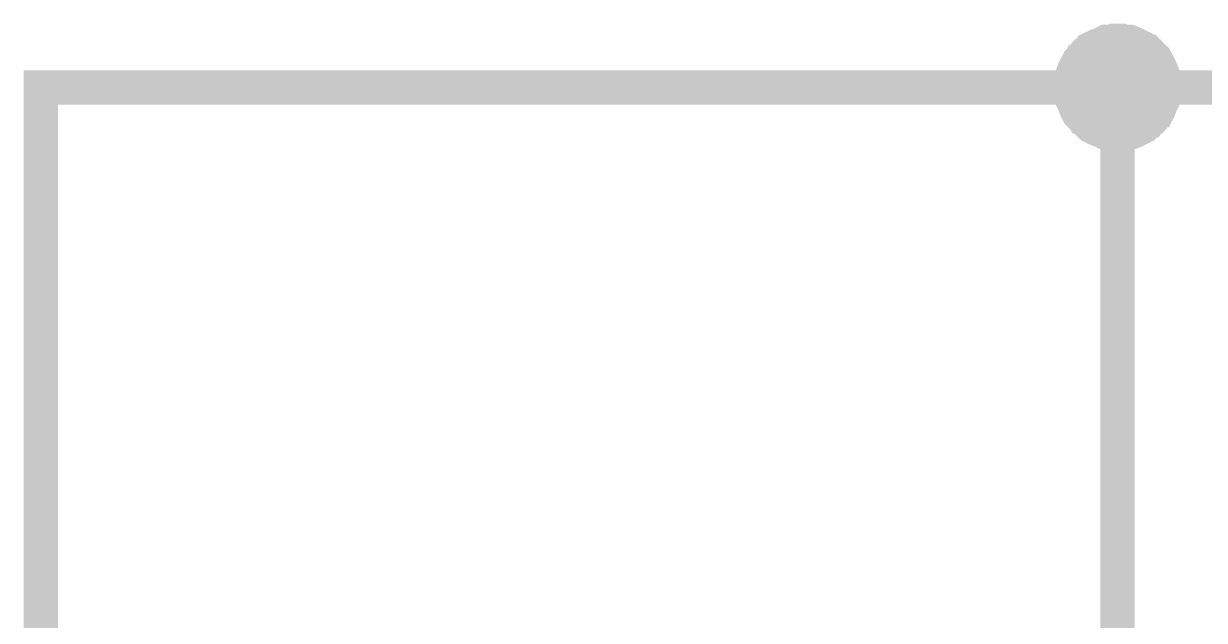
# Model space of a CAD drawing. Header units: millimetres. Extents: x 0 to 594, y 0 to 420.
# Drawn here: x 274.64 to 284.94, y 311.14 to 316.35 of the extents above; entities that cross this region are included whole.
import ezdxf

# ---------------------------------------------------------------- set-up
doc = ezdxf.new("R2010")
doc.units = ezdxf.units.MM
doc.layers.add('Sheet', color=255, linetype='Continuous')

msp = doc.modelspace()

# ---------------------------------------------------------------- linework, layer by layer
at = {"layer": 'Sheet', "color": 0}
for points, const_width in [([(283.676, 315.794), (283.676, 315.826), (283.676, 315.847), (283.687, 315.868), (283.687, 315.9), (283.697, 315.921), (283.697, 315.942), (283.708, 315.974), (283.718, 315.995), (283.729, 316.016), (283.74, 316.037), (283.75, 316.058), (283.761, 316.08), (283.782, 316.101), (283.792, 316.122), (283.814, 316.132), (283.824, 316.154), (283.845, 316.175), (283.867, 316.185), (283.877, 316.207), (283.898, 316.217), (283.919, 316.228), (283.941, 316.238), (283.962, 316.249), (283.994, 316.259), (284.015, 316.27), (284.036, 316.281), (284.057, 316.291), (284.078, 316.291), (284.11, 316.291), (284.131, 316.302), (284.163, 316.302), (284.184, 316.302)], 0.0991), ([(283.676, 315.794), (283.676, 315.826), (283.676, 315.847), (283.687, 315.868), (283.687, 315.9), (283.697, 315.921), (283.697, 315.942), (283.708, 315.974), (283.718, 315.995), (283.729, 316.016), (283.74, 316.037), (283.75, 316.058), (283.761, 316.08), (283.782, 316.101), (283.792, 316.122), (283.814, 316.132), (283.824, 316.154), (283.845, 316.175), (283.867, 316.185), (283.877, 316.207), (283.898, 316.217), (283.919, 316.228), (283.941, 316.238), (283.962, 316.249), (283.994, 316.259), (284.015, 316.27), (284.036, 316.281), (284.057, 316.291), (284.078, 316.291), (284.11, 316.291), (284.131, 316.302), (284.163, 316.302), (284.184, 316.302)], 0.0991), ([(283.676, 315.794), (283.676, 315.826), (283.676, 315.847), (283.687, 315.868), (283.687, 315.9), (283.697, 315.921), (283.697, 315.942), (283.708, 315.974), (283.718, 315.995), (283.729, 316.016), (283.74, 316.037), (283.75, 316.058), (283.761, 316.08), (283.782, 316.101), (283.792, 316.122), (283.814, 316.132), (283.824, 316.154), (283.845, 316.175), (283.867, 316.185), (283.877, 316.207), (283.898, 316.217), (283.919, 316.228), (283.941, 316.238), (283.962, 316.249), (283.994, 316.259), (284.015, 316.27), (284.036, 316.281), (284.057, 316.291), (284.078, 316.291), (284.11, 316.291), (284.131, 316.302), (284.163, 316.302), (284.184, 316.302)], 0.0991), ([(283.676, 315.794), (283.676, 315.826), (283.676, 315.847), (283.687, 315.868), (283.687, 315.9), (283.697, 315.921), (283.697, 315.942), (283.708, 315.974), (283.718, 315.995), (283.729, 316.016), (283.74, 316.037), (283.75, 316.058), (283.761, 316.08), (283.782, 316.101), (283.792, 316.122), (283.814, 316.132), (283.824, 316.154), (283.845, 316.175), (283.867, 316.185), (283.877, 316.207), (283.898, 316.217), (283.919, 316.228), (283.941, 316.238), (283.962, 316.249), (283.994, 316.259), (284.015, 316.27), (284.036, 316.281), (284.057, 316.291), (284.078, 316.291), (284.11, 316.291), (284.131, 316.302), (284.163, 316.302), (284.184, 316.302)], 0.0991), ([(283.676, 315.794), (283.676, 315.826), (283.676, 315.847), (283.687, 315.868), (283.687, 315.9), (283.697, 315.921), (283.697, 315.942), (283.708, 315.974), (283.718, 315.995), (283.729, 316.016), (283.74, 316.037), (283.75, 316.058), (283.761, 316.08), (283.782, 316.101), (283.792, 316.122), (283.814, 316.132), (283.824, 316.154), (283.845, 316.175), (283.867, 316.185), (283.877, 316.207), (283.898, 316.217), (283.919, 316.228), (283.941, 316.238), (283.962, 316.249), (283.994, 316.259), (284.015, 316.27), (284.036, 316.281), (284.057, 316.291), (284.078, 316.291), (284.11, 316.291), (284.131, 316.302), (284.163, 316.302), (284.184, 316.302)], 0.0991), ([(283.676, 315.794), (283.676, 315.826), (283.676, 315.847), (283.687, 315.868), (283.687, 315.9), (283.697, 315.921), (283.697, 315.942), (283.708, 315.974), (283.718, 315.995), (283.729, 316.016), (283.74, 316.037), (283.75, 316.058), (283.761, 316.08), (283.782, 316.101), (283.792, 316.122), (283.814, 316.132), (283.824, 316.154), (283.845, 316.175), (283.867, 316.185), (283.877, 316.207), (283.898, 316.217), (283.919, 316.228), (283.941, 316.238), (283.962, 316.249), (283.994, 316.259), (284.015, 316.27), (284.036, 316.281), (284.057, 316.291), (284.078, 316.291), (284.11, 316.291), (284.131, 316.302), (284.163, 316.302), (284.184, 316.302)], 0.0991), ([(283.676, 315.794), (283.676, 315.826), (283.676, 315.847), (283.687, 315.868), (283.687, 315.9), (283.697, 315.921), (283.697, 315.942), (283.708, 315.974), (283.718, 315.995), (283.729, 316.016), (283.74, 316.037), (283.75, 316.058), (283.761, 316.08), (283.782, 316.101), (283.792, 316.122), (283.814, 316.132), (283.824, 316.154), (283.845, 316.175), (283.867, 316.185), (283.877, 316.207), (283.898, 316.217), (283.919, 316.228), (283.941, 316.238), (283.962, 316.249), (283.994, 316.259), (284.015, 316.27), (284.036, 316.281), (284.057, 316.291), (284.078, 316.291), (284.11, 316.291), (284.131, 316.302), (284.163, 316.302), (284.184, 316.302)], 0.0991), ([(283.676, 315.794), (283.676, 315.826), (283.676, 315.847), (283.687, 315.868), (283.687, 315.9), (283.697, 315.921), (283.697, 315.942), (283.708, 315.974), (283.718, 315.995), (283.729, 316.016), (283.74, 316.037), (283.75, 316.058), (283.761, 316.08), (283.782, 316.101), (283.792, 316.122), (283.814, 316.132), (283.824, 316.154), (283.845, 316.175), (283.867, 316.185), (283.877, 316.207), (283.898, 316.217), (283.919, 316.228), (283.941, 316.238), (283.962, 316.249), (283.994, 316.259), (284.015, 316.27), (284.036, 316.281), (284.057, 316.291), (284.078, 316.291), (284.11, 316.291), (284.131, 316.302), (284.163, 316.302), (284.184, 316.302)], 0.0991), ([(284.184, 316.302), (284.184, 316.302)], 0.0991), ([(284.184, 316.302), (284.216, 316.302), (284.237, 316.302), (284.258, 316.291), (284.29, 316.291), (284.311, 316.291), (284.332, 316.281), (284.364, 316.27), (284.385, 316.259), (284.406, 316.249), (284.427, 316.238), (284.449, 316.228), (284.47, 316.217), (284.491, 316.207), (284.512, 316.185), (284.523, 316.175), (284.544, 316.154), (284.565, 316.132), (284.576, 316.122), (284.597, 316.101), (284.607, 316.08), (284.618, 316.058), (284.629, 316.037), (284.639, 316.016), (284.65, 315.995), (284.66, 315.974), (284.671, 315.942), (284.681, 315.921), (284.681, 315.9), (284.681, 315.868), (284.692, 315.847), (284.692, 315.826), (284.692, 315.794)], 0.0991), ([(284.184, 316.302), (284.184, 316.302)], 0.0991), ([(284.184, 316.302), (284.216, 316.302), (284.237, 316.302), (284.258, 316.291), (284.29, 316.291), (284.311, 316.291), (284.332, 316.281), (284.364, 316.27), (284.385, 316.259), (284.406, 316.249), (284.427, 316.238), (284.449, 316.228), (284.47, 316.217), (284.491, 316.207), (284.512, 316.185), (284.523, 316.175), (284.544, 316.154), (284.565, 316.132), (284.576, 316.122), (284.597, 316.101), (284.607, 316.08), (284.618, 316.058), (284.629, 316.037), (284.639, 316.016), (284.65, 315.995), (284.66, 315.974), (284.671, 315.942), (284.681, 315.921), (284.681, 315.9), (284.681, 315.868), (284.692, 315.847), (284.692, 315.826), (284.692, 315.794)], 0.0991), ([(284.184, 316.302), (284.184, 316.302)], 0.0991), ([(284.184, 316.302), (284.216, 316.302), (284.237, 316.302), (284.258, 316.291), (284.29, 316.291), (284.311, 316.291), (284.332, 316.281), (284.364, 316.27), (284.385, 316.259), (284.406, 316.249), (284.427, 316.238), (284.449, 316.228), (284.47, 316.217), (284.491, 316.207), (284.512, 316.185), (284.523, 316.175), (284.544, 316.154), (284.565, 316.132), (284.576, 316.122), (284.597, 316.101), (284.607, 316.08), (284.618, 316.058), (284.629, 316.037), (284.639, 316.016), (284.65, 315.995), (284.66, 315.974), (284.671, 315.942), (284.681, 315.921), (284.681, 315.9), (284.681, 315.868), (284.692, 315.847), (284.692, 315.826), (284.692, 315.794)], 0.0991), ([(284.184, 316.302), (284.184, 316.302)], 0.0991), ([(284.184, 316.302), (284.216, 316.302), (284.237, 316.302), (284.258, 316.291), (284.29, 316.291), (284.311, 316.291), (284.332, 316.281), (284.364, 316.27), (284.385, 316.259), (284.406, 316.249), (284.427, 316.238), (284.449, 316.228), (284.47, 316.217), (284.491, 316.207), (284.512, 316.185), (284.523, 316.175), (284.544, 316.154), (284.565, 316.132), (284.576, 316.122), (284.597, 316.101), (284.607, 316.08), (284.618, 316.058), (284.629, 316.037), (284.639, 316.016), (284.65, 315.995), (284.66, 315.974), (284.671, 315.942), (284.681, 315.921), (284.681, 315.9), (284.681, 315.868), (284.692, 315.847), (284.692, 315.826), (284.692, 315.794)], 0.0991), ([(284.184, 316.302), (284.184, 316.302)], 0.0991), ([(284.184, 316.302), (284.216, 316.302), (284.237, 316.302), (284.258, 316.291), (284.29, 316.291), (284.311, 316.291), (284.332, 316.281), (284.364, 316.27), (284.385, 316.259), (284.406, 316.249), (284.427, 316.238), (284.449, 316.228), (284.47, 316.217), (284.491, 316.207), (284.512, 316.185), (284.523, 316.175), (284.544, 316.154), (284.565, 316.132), (284.576, 316.122), (284.597, 316.101), (284.607, 316.08), (284.618, 316.058), (284.629, 316.037), (284.639, 316.016), (284.65, 315.995), (284.66, 315.974), (284.671, 315.942), (284.681, 315.921), (284.681, 315.9), (284.681, 315.868), (284.692, 315.847), (284.692, 315.826), (284.692, 315.794)], 0.0991), ([(284.184, 316.302), (284.184, 316.302)], 0.0991), ([(284.184, 316.302), (284.216, 316.302), (284.237, 316.302), (284.258, 316.291), (284.29, 316.291), (284.311, 316.291), (284.332, 316.281), (284.364, 316.27), (284.385, 316.259), (284.406, 316.249), (284.427, 316.238), (284.449, 316.228), (284.47, 316.217), (284.491, 316.207), (284.512, 316.185), (284.523, 316.175), (284.544, 316.154), (284.565, 316.132), (284.576, 316.122), (284.597, 316.101), (284.607, 316.08), (284.618, 316.058), (284.629, 316.037), (284.639, 316.016), (284.65, 315.995), (284.66, 315.974), (284.671, 315.942), (284.681, 315.921), (284.681, 315.9), (284.681, 315.868), (284.692, 315.847), (284.692, 315.826), (284.692, 315.794)], 0.0991), ([(284.184, 316.302), (284.184, 316.302)], 0.0991), ([(284.184, 316.302), (284.216, 316.302), (284.237, 316.302), (284.258, 316.291), (284.29, 316.291), (284.311, 316.291), (284.332, 316.281), (284.364, 316.27), (284.385, 316.259), (284.406, 316.249), (284.427, 316.238), (284.449, 316.228), (284.47, 316.217), (284.491, 316.207), (284.512, 316.185), (284.523, 316.175), (284.544, 316.154), (284.565, 316.132), (284.576, 316.122), (284.597, 316.101), (284.607, 316.08), (284.618, 316.058), (284.629, 316.037), (284.639, 316.016), (284.65, 315.995), (284.66, 315.974), (284.671, 315.942), (284.681, 315.921), (284.681, 315.9), (284.681, 315.868), (284.692, 315.847), (284.692, 315.826), (284.692, 315.794)], 0.0991), ([(284.184, 316.302), (284.184, 316.302)], 0.0991), ([(284.184, 316.302), (284.216, 316.302), (284.237, 316.302), (284.258, 316.291), (284.29, 316.291), (284.311, 316.291), (284.332, 316.281), (284.364, 316.27), (284.385, 316.259), (284.406, 316.249), (284.427, 316.238), (284.449, 316.228), (284.47, 316.217), (284.491, 316.207), (284.512, 316.185), (284.523, 316.175), (284.544, 316.154), (284.565, 316.132), (284.576, 316.122), (284.597, 316.101), (284.607, 316.08), (284.618, 316.058), (284.629, 316.037), (284.639, 316.016), (284.65, 315.995), (284.66, 315.974), (284.671, 315.942), (284.681, 315.921), (284.681, 315.9), (284.681, 315.868), (284.692, 315.847), (284.692, 315.826), (284.692, 315.794)], 0.0991), ([(322.981, 315.794), (319.88, 315.794), (290.28, 315.794), (284.184, 315.794), (274.786, 315.794), (274.786, 309.295)], 0.3), ([(284.184, 315.794), (284.184, 309.19)], 0.3), ([(284.184, 315.286), (284.163, 315.286), (284.131, 315.286), (284.11, 315.296), (284.078, 315.296), (284.057, 315.307), (284.036, 315.307), (284.015, 315.318), (283.994, 315.328), (283.962, 315.339), (283.941, 315.349), (283.919, 315.36), (283.898, 315.37), (283.877, 315.392), (283.867, 315.402), (283.845, 315.423), (283.824, 315.434), (283.814, 315.455), (283.792, 315.476), (283.782, 315.487), (283.761, 315.508), (283.75, 315.529), (283.74, 315.55), (283.729, 315.572), (283.718, 315.603), (283.708, 315.624), (283.697, 315.646), (283.697, 315.667), (283.687, 315.688), (283.687, 315.72), (283.676, 315.741), (283.676, 315.773), (283.676, 315.794)], 0.0991), ([(283.676, 315.794), (283.676, 315.794)], 0.0991), ([(284.184, 315.286), (284.163, 315.286), (284.131, 315.286), (284.11, 315.296), (284.078, 315.296), (284.057, 315.307), (284.036, 315.307), (284.015, 315.318), (283.994, 315.328), (283.962, 315.339), (283.941, 315.349), (283.919, 315.36), (283.898, 315.37), (283.877, 315.392), (283.867, 315.402), (283.845, 315.423), (283.824, 315.434), (283.814, 315.455), (283.792, 315.476), (283.782, 315.487), (283.761, 315.508), (283.75, 315.529), (283.74, 315.55), (283.729, 315.572), (283.718, 315.603), (283.708, 315.624), (283.697, 315.646), (283.697, 315.667), (283.687, 315.688), (283.687, 315.72), (283.676, 315.741), (283.676, 315.773), (283.676, 315.794)], 0.0991), ([(283.676, 315.794), (283.676, 315.794)], 0.0991), ([(284.184, 315.286), (284.163, 315.286), (284.131, 315.286), (284.11, 315.296), (284.078, 315.296), (284.057, 315.307), (284.036, 315.307), (284.015, 315.318), (283.994, 315.328), (283.962, 315.339), (283.941, 315.349), (283.919, 315.36), (283.898, 315.37), (283.877, 315.392), (283.867, 315.402), (283.845, 315.423), (283.824, 315.434), (283.814, 315.455), (283.792, 315.476), (283.782, 315.487), (283.761, 315.508), (283.75, 315.529), (283.74, 315.55), (283.729, 315.572), (283.718, 315.603), (283.708, 315.624), (283.697, 315.646), (283.697, 315.667), (283.687, 315.688), (283.687, 315.72), (283.676, 315.741), (283.676, 315.773), (283.676, 315.794)], 0.0991), ([(283.676, 315.794), (283.676, 315.794)], 0.0991), ([(284.184, 315.286), (284.163, 315.286), (284.131, 315.286), (284.11, 315.296), (284.078, 315.296), (284.057, 315.307), (284.036, 315.307), (284.015, 315.318), (283.994, 315.328), (283.962, 315.339), (283.941, 315.349), (283.919, 315.36), (283.898, 315.37), (283.877, 315.392), (283.867, 315.402), (283.845, 315.423), (283.824, 315.434), (283.814, 315.455), (283.792, 315.476), (283.782, 315.487), (283.761, 315.508), (283.75, 315.529), (283.74, 315.55), (283.729, 315.572), (283.718, 315.603), (283.708, 315.624), (283.697, 315.646), (283.697, 315.667), (283.687, 315.688), (283.687, 315.72), (283.676, 315.741), (283.676, 315.773), (283.676, 315.794)], 0.0991), ([(283.676, 315.794), (283.676, 315.794)], 0.0991), ([(284.184, 315.286), (284.163, 315.286), (284.131, 315.286), (284.11, 315.296), (284.078, 315.296), (284.057, 315.307), (284.036, 315.307), (284.015, 315.318), (283.994, 315.328), (283.962, 315.339), (283.941, 315.349), (283.919, 315.36), (283.898, 315.37), (283.877, 315.392), (283.867, 315.402), (283.845, 315.423), (283.824, 315.434), (283.814, 315.455), (283.792, 315.476), (283.782, 315.487), (283.761, 315.508), (283.75, 315.529), (283.74, 315.55), (283.729, 315.572), (283.718, 315.603), (283.708, 315.624), (283.697, 315.646), (283.697, 315.667), (283.687, 315.688), (283.687, 315.72), (283.676, 315.741), (283.676, 315.773), (283.676, 315.794)], 0.0991), ([(283.676, 315.794), (283.676, 315.794)], 0.0991), ([(284.184, 315.286), (284.163, 315.286), (284.131, 315.286), (284.11, 315.296), (284.078, 315.296), (284.057, 315.307), (284.036, 315.307), (284.015, 315.318), (283.994, 315.328), (283.962, 315.339), (283.941, 315.349), (283.919, 315.36), (283.898, 315.37), (283.877, 315.392), (283.867, 315.402), (283.845, 315.423), (283.824, 315.434), (283.814, 315.455), (283.792, 315.476), (283.782, 315.487), (283.761, 315.508), (283.75, 315.529), (283.74, 315.55), (283.729, 315.572), (283.718, 315.603), (283.708, 315.624), (283.697, 315.646), (283.697, 315.667), (283.687, 315.688), (283.687, 315.72), (283.676, 315.741), (283.676, 315.773), (283.676, 315.794)], 0.0991), ([(283.676, 315.794), (283.676, 315.794)], 0.0991), ([(284.184, 315.286), (284.163, 315.286), (284.131, 315.286), (284.11, 315.296), (284.078, 315.296), (284.057, 315.307), (284.036, 315.307), (284.015, 315.318), (283.994, 315.328), (283.962, 315.339), (283.941, 315.349), (283.919, 315.36), (283.898, 315.37), (283.877, 315.392), (283.867, 315.402), (283.845, 315.423), (283.824, 315.434), (283.814, 315.455), (283.792, 315.476), (283.782, 315.487), (283.761, 315.508), (283.75, 315.529), (283.74, 315.55), (283.729, 315.572), (283.718, 315.603), (283.708, 315.624), (283.697, 315.646), (283.697, 315.667), (283.687, 315.688), (283.687, 315.72), (283.676, 315.741), (283.676, 315.773), (283.676, 315.794)], 0.0991), ([(283.676, 315.794), (283.676, 315.794)], 0.0991), ([(284.184, 315.286), (284.163, 315.286), (284.131, 315.286), (284.11, 315.296), (284.078, 315.296), (284.057, 315.307), (284.036, 315.307), (284.015, 315.318), (283.994, 315.328), (283.962, 315.339), (283.941, 315.349), (283.919, 315.36), (283.898, 315.37), (283.877, 315.392), (283.867, 315.402), (283.845, 315.423), (283.824, 315.434), (283.814, 315.455), (283.792, 315.476), (283.782, 315.487), (283.761, 315.508), (283.75, 315.529), (283.74, 315.55), (283.729, 315.572), (283.718, 315.603), (283.708, 315.624), (283.697, 315.646), (283.697, 315.667), (283.687, 315.688), (283.687, 315.72), (283.676, 315.741), (283.676, 315.773), (283.676, 315.794)], 0.0991), ([(283.676, 315.794), (283.676, 315.794)], 0.0991), ([(284.692, 315.794), (284.692, 315.773), (284.692, 315.741), (284.681, 315.72), (284.681, 315.688), (284.681, 315.667), (284.671, 315.646), (284.66, 315.624), (284.65, 315.603), (284.639, 315.572), (284.629, 315.55), (284.618, 315.529), (284.607, 315.508), (284.597, 315.487), (284.576, 315.476), (284.565, 315.455), (284.544, 315.434), (284.523, 315.423), (284.512, 315.402), (284.491, 315.392), (284.47, 315.37), (284.449, 315.36), (284.427, 315.349), (284.406, 315.339), (284.385, 315.328), (284.364, 315.318), (284.332, 315.307), (284.311, 315.307), (284.29, 315.296), (284.258, 315.296), (284.237, 315.286), (284.216, 315.286), (284.184, 315.286)], 0.0991), ([(284.692, 315.794), (284.692, 315.773), (284.692, 315.741), (284.681, 315.72), (284.681, 315.688), (284.681, 315.667), (284.671, 315.646), (284.66, 315.624), (284.65, 315.603), (284.639, 315.572), (284.629, 315.55), (284.618, 315.529), (284.607, 315.508), (284.597, 315.487), (284.576, 315.476), (284.565, 315.455), (284.544, 315.434), (284.523, 315.423), (284.512, 315.402), (284.491, 315.392), (284.47, 315.37), (284.449, 315.36), (284.427, 315.349), (284.406, 315.339), (284.385, 315.328), (284.364, 315.318), (284.332, 315.307), (284.311, 315.307), (284.29, 315.296), (284.258, 315.296), (284.237, 315.286), (284.216, 315.286), (284.184, 315.286)], 0.0991), ([(284.692, 315.794), (284.692, 315.773), (284.692, 315.741), (284.681, 315.72), (284.681, 315.688), (284.681, 315.667), (284.671, 315.646), (284.66, 315.624), (284.65, 315.603), (284.639, 315.572), (284.629, 315.55), (284.618, 315.529), (284.607, 315.508), (284.597, 315.487), (284.576, 315.476), (284.565, 315.455), (284.544, 315.434), (284.523, 315.423), (284.512, 315.402), (284.491, 315.392), (284.47, 315.37), (284.449, 315.36), (284.427, 315.349), (284.406, 315.339), (284.385, 315.328), (284.364, 315.318), (284.332, 315.307), (284.311, 315.307), (284.29, 315.296), (284.258, 315.296), (284.237, 315.286), (284.216, 315.286), (284.184, 315.286)], 0.0991), ([(284.692, 315.794), (284.692, 315.773), (284.692, 315.741), (284.681, 315.72), (284.681, 315.688), (284.681, 315.667), (284.671, 315.646), (284.66, 315.624), (284.65, 315.603), (284.639, 315.572), (284.629, 315.55), (284.618, 315.529), (284.607, 315.508), (284.597, 315.487), (284.576, 315.476), (284.565, 315.455), (284.544, 315.434), (284.523, 315.423), (284.512, 315.402), (284.491, 315.392), (284.47, 315.37), (284.449, 315.36), (284.427, 315.349), (284.406, 315.339), (284.385, 315.328), (284.364, 315.318), (284.332, 315.307), (284.311, 315.307), (284.29, 315.296), (284.258, 315.296), (284.237, 315.286), (284.216, 315.286), (284.184, 315.286)], 0.0991), ([(284.692, 315.794), (284.692, 315.773), (284.692, 315.741), (284.681, 315.72), (284.681, 315.688), (284.681, 315.667), (284.671, 315.646), (284.66, 315.624), (284.65, 315.603), (284.639, 315.572), (284.629, 315.55), (284.618, 315.529), (284.607, 315.508), (284.597, 315.487), (284.576, 315.476), (284.565, 315.455), (284.544, 315.434), (284.523, 315.423), (284.512, 315.402), (284.491, 315.392), (284.47, 315.37), (284.449, 315.36), (284.427, 315.349), (284.406, 315.339), (284.385, 315.328), (284.364, 315.318), (284.332, 315.307), (284.311, 315.307), (284.29, 315.296), (284.258, 315.296), (284.237, 315.286), (284.216, 315.286), (284.184, 315.286)], 0.0991), ([(284.692, 315.794), (284.692, 315.773), (284.692, 315.741), (284.681, 315.72), (284.681, 315.688), (284.681, 315.667), (284.671, 315.646), (284.66, 315.624), (284.65, 315.603), (284.639, 315.572), (284.629, 315.55), (284.618, 315.529), (284.607, 315.508), (284.597, 315.487), (284.576, 315.476), (284.565, 315.455), (284.544, 315.434), (284.523, 315.423), (284.512, 315.402), (284.491, 315.392), (284.47, 315.37), (284.449, 315.36), (284.427, 315.349), (284.406, 315.339), (284.385, 315.328), (284.364, 315.318), (284.332, 315.307), (284.311, 315.307), (284.29, 315.296), (284.258, 315.296), (284.237, 315.286), (284.216, 315.286), (284.184, 315.286)], 0.0991), ([(284.692, 315.794), (284.692, 315.773), (284.692, 315.741), (284.681, 315.72), (284.681, 315.688), (284.681, 315.667), (284.671, 315.646), (284.66, 315.624), (284.65, 315.603), (284.639, 315.572), (284.629, 315.55), (284.618, 315.529), (284.607, 315.508), (284.597, 315.487), (284.576, 315.476), (284.565, 315.455), (284.544, 315.434), (284.523, 315.423), (284.512, 315.402), (284.491, 315.392), (284.47, 315.37), (284.449, 315.36), (284.427, 315.349), (284.406, 315.339), (284.385, 315.328), (284.364, 315.318), (284.332, 315.307), (284.311, 315.307), (284.29, 315.296), (284.258, 315.296), (284.237, 315.286), (284.216, 315.286), (284.184, 315.286)], 0.0991), ([(284.692, 315.794), (284.692, 315.773), (284.692, 315.741), (284.681, 315.72), (284.681, 315.688), (284.681, 315.667), (284.671, 315.646), (284.66, 315.624), (284.65, 315.603), (284.639, 315.572), (284.629, 315.55), (284.618, 315.529), (284.607, 315.508), (284.597, 315.487), (284.576, 315.476), (284.565, 315.455), (284.544, 315.434), (284.523, 315.423), (284.512, 315.402), (284.491, 315.392), (284.47, 315.37), (284.449, 315.36), (284.427, 315.349), (284.406, 315.339), (284.385, 315.328), (284.364, 315.318), (284.332, 315.307), (284.311, 315.307), (284.29, 315.296), (284.258, 315.296), (284.237, 315.286), (284.216, 315.286), (284.184, 315.286)], 0.0991), ([(284.692, 315.794), (284.692, 315.794), (284.692, 315.794), (284.692, 315.794), (284.692, 315.794), (284.692, 315.794), (284.692, 315.794), (284.692, 315.794), (284.692, 315.794), (284.692, 315.794), (284.692, 315.794), (284.692, 315.794), (284.692, 315.794), (284.692, 315.794), (284.692, 315.794), (284.692, 315.794), (284.692, 315.794), (284.692, 315.794), (284.692, 315.794), (284.692, 315.794), (284.692, 315.794), (284.692, 315.794), (284.692, 315.794), (284.692, 315.794), (284.692, 315.794), (284.692, 315.794), (284.692, 315.794), (284.692, 315.794), (284.692, 315.794), (284.692, 315.794), (284.692, 315.794), (284.692, 315.794), (284.692, 315.794)], 0.0991), ([(284.692, 315.794), (284.692, 315.794)], 0.0991), ([(284.692, 315.794), (284.692, 315.794), (284.692, 315.794), (284.692, 315.794), (284.692, 315.794), (284.692, 315.794), (284.692, 315.794), (284.692, 315.794), (284.692, 315.794), (284.692, 315.794), (284.692, 315.794), (284.692, 315.794), (284.692, 315.794), (284.692, 315.794), (284.692, 315.794), (284.692, 315.794), (284.692, 315.794), (284.692, 315.794), (284.692, 315.794), (284.692, 315.794), (284.692, 315.794), (284.692, 315.794), (284.692, 315.794), (284.692, 315.794), (284.692, 315.794), (284.692, 315.794), (284.692, 315.794), (284.692, 315.794), (284.692, 315.794), (284.692, 315.794), (284.692, 315.794), (284.692, 315.794), (284.692, 315.794)], 0.0991), ([(284.692, 315.794), (284.692, 315.794)], 0.0991), ([(284.692, 315.794), (284.692, 315.794), (284.692, 315.794), (284.692, 315.794), (284.692, 315.794), (284.692, 315.794), (284.692, 315.794), (284.692, 315.794), (284.692, 315.794), (284.692, 315.794), (284.692, 315.794), (284.692, 315.794), (284.692, 315.794), (284.692, 315.794), (284.692, 315.794), (284.692, 315.794), (284.692, 315.794), (284.692, 315.794), (284.692, 315.794), (284.692, 315.794), (284.692, 315.794), (284.692, 315.794), (284.692, 315.794), (284.692, 315.794), (284.692, 315.794), (284.692, 315.794), (284.692, 315.794), (284.692, 315.794), (284.692, 315.794), (284.692, 315.794), (284.692, 315.794), (284.692, 315.794), (284.692, 315.794)], 0.0991), ([(284.692, 315.794), (284.692, 315.794)], 0.0991), ([(284.692, 315.794), (284.692, 315.794), (284.692, 315.794), (284.692, 315.794), (284.692, 315.794), (284.692, 315.794), (284.692, 315.794), (284.692, 315.794), (284.692, 315.794), (284.692, 315.794), (284.692, 315.794), (284.692, 315.794), (284.692, 315.794), (284.692, 315.794), (284.692, 315.794), (284.692, 315.794), (284.692, 315.794), (284.692, 315.794), (284.692, 315.794), (284.692, 315.794), (284.692, 315.794), (284.692, 315.794), (284.692, 315.794), (284.692, 315.794), (284.692, 315.794), (284.692, 315.794), (284.692, 315.794), (284.692, 315.794), (284.692, 315.794), (284.692, 315.794), (284.692, 315.794), (284.692, 315.794), (284.692, 315.794)], 0.0991), ([(284.692, 315.794), (284.692, 315.794)], 0.0991), ([(284.692, 315.794), (284.692, 315.794), (284.692, 315.794), (284.692, 315.794), (284.692, 315.794), (284.692, 315.794), (284.692, 315.794), (284.692, 315.794), (284.692, 315.794), (284.692, 315.794), (284.692, 315.794), (284.692, 315.794), (284.692, 315.794), (284.692, 315.794), (284.692, 315.794), (284.692, 315.794), (284.692, 315.794), (284.692, 315.794), (284.692, 315.794), (284.692, 315.794), (284.692, 315.794), (284.692, 315.794), (284.692, 315.794), (284.692, 315.794), (284.692, 315.794), (284.692, 315.794), (284.692, 315.794), (284.692, 315.794), (284.692, 315.794), (284.692, 315.794), (284.692, 315.794), (284.692, 315.794), (284.692, 315.794)], 0.0991), ([(284.692, 315.794), (284.692, 315.794)], 0.0991), ([(284.692, 315.794), (284.692, 315.794), (284.692, 315.794), (284.692, 315.794), (284.692, 315.794), (284.692, 315.794), (284.692, 315.794), (284.692, 315.794), (284.692, 315.794), (284.692, 315.794), (284.692, 315.794), (284.692, 315.794), (284.692, 315.794), (284.692, 315.794), (284.692, 315.794), (284.692, 315.794), (284.692, 315.794), (284.692, 315.794), (284.692, 315.794), (284.692, 315.794), (284.692, 315.794), (284.692, 315.794), (284.692, 315.794), (284.692, 315.794), (284.692, 315.794), (284.692, 315.794), (284.692, 315.794), (284.692, 315.794), (284.692, 315.794), (284.692, 315.794), (284.692, 315.794), (284.692, 315.794), (284.692, 315.794)], 0.0991), ([(284.692, 315.794), (284.692, 315.794)], 0.0991), ([(284.692, 315.794), (284.692, 315.794), (284.692, 315.794), (284.692, 315.794), (284.692, 315.794), (284.692, 315.794), (284.692, 315.794), (284.692, 315.794), (284.692, 315.794), (284.692, 315.794), (284.692, 315.794), (284.692, 315.794), (284.692, 315.794), (284.692, 315.794), (284.692, 315.794), (284.692, 315.794), (284.692, 315.794), (284.692, 315.794), (284.692, 315.794), (284.692, 315.794), (284.692, 315.794), (284.692, 315.794), (284.692, 315.794), (284.692, 315.794), (284.692, 315.794), (284.692, 315.794), (284.692, 315.794), (284.692, 315.794), (284.692, 315.794), (284.692, 315.794), (284.692, 315.794), (284.692, 315.794), (284.692, 315.794)], 0.0991), ([(284.692, 315.794), (284.692, 315.794)], 0.0991), ([(284.692, 315.794), (284.692, 315.794), (284.692, 315.794), (284.692, 315.794), (284.692, 315.794), (284.692, 315.794), (284.692, 315.794), (284.692, 315.794), (284.692, 315.794), (284.692, 315.794), (284.692, 315.794), (284.692, 315.794), (284.692, 315.794), (284.692, 315.794), (284.692, 315.794), (284.692, 315.794), (284.692, 315.794), (284.692, 315.794), (284.692, 315.794), (284.692, 315.794), (284.692, 315.794), (284.692, 315.794), (284.692, 315.794), (284.692, 315.794), (284.692, 315.794), (284.692, 315.794), (284.692, 315.794), (284.692, 315.794), (284.692, 315.794), (284.692, 315.794), (284.692, 315.794), (284.692, 315.794), (284.692, 315.794)], 0.0991), ([(284.692, 315.794), (284.692, 315.794)], 0.0991)]:
    msp.add_lwpolyline(points, dxfattribs=dict(at, const_width=const_width))
at = {"layer": 'Sheet', "color": 0, "const_width": 0.508}
msp.add_lwpolyline([(283.925, 315.8, 1), (284.433, 315.8, 1)], format="xyb", close=True, dxfattribs=at)

doc.saveas('drawing.dxf')
